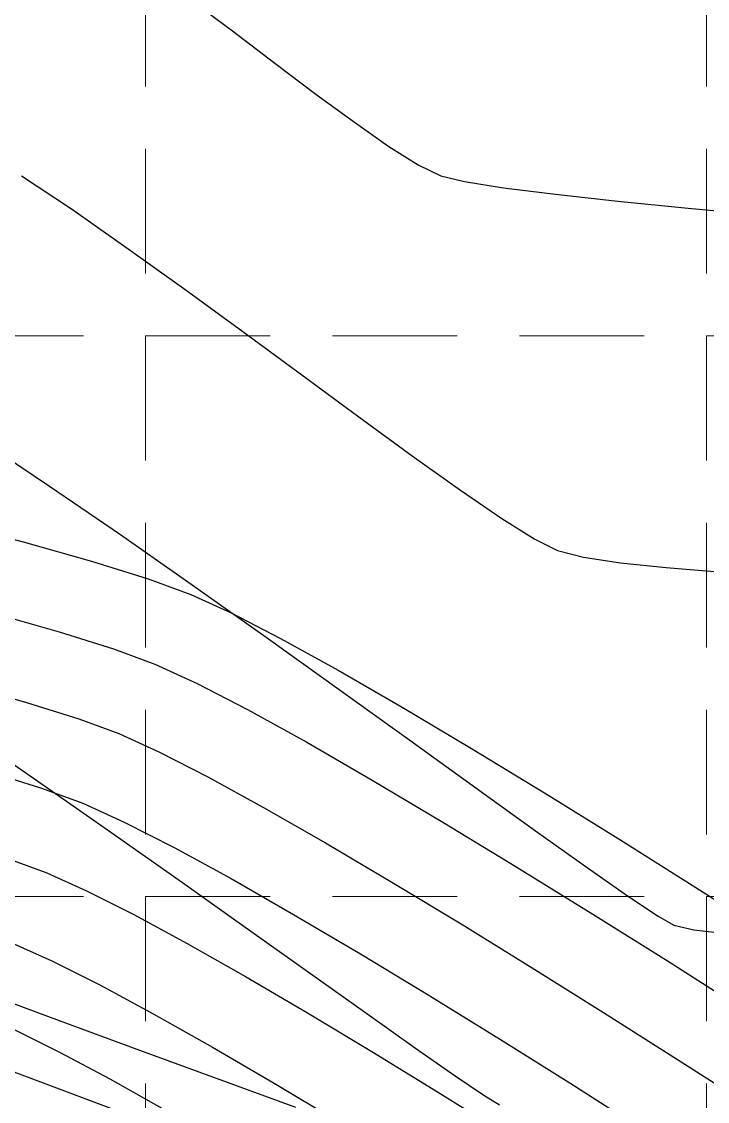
# Model space of a CAD drawing. Header units: inches. Extents: x 2547543 to 2548696, y 7125653 to 7126375.
# Drawn here: x 2547881.6 to 2547903.62, y 7125899.8 to 7125934.46 of the extents above; entities that cross this region are included whole.
import ezdxf

# ---------------------------------------------------------------- set-up
doc = ezdxf.new("R2010")
doc.units = ezdxf.units.IN
doc.header["$MEASUREMENT"] = 0
doc.linetypes.add('HIDDEN', pattern=[0.375, 0.25, -0.125])
for name, color, linetype in [('CONT-MJR', 6, 'Continuous'), ('CONT-MNR', 14, 'Continuous'), ('GRID', 254, 'HIDDEN'), ('V-TOPO-MAJR-E', 6, 'Continuous'), ('V-TOPO-MINR-E', 14, 'Continuous')]:
    doc.layers.add(name, color=color, linetype=linetype)

msp = doc.modelspace()

# ---------------------------------------------------------------- linework, layer by layer
at = {"layer": 'CONT-MJR', "color": 35, "extrusion": (-0.2992167234427345, -0.9541851772125757, 0), "elevation": -7561806.541287106}
msp.add_lwpolyline([(298958.25015919, 580.0000000000009), (298960.0663315249, 580.0000000000009)], dxfattribs=at)
at = {"layer": 'CONT-MJR', "color": 35, "extrusion": (-0.3449323264758965, -0.938627556676196, 0), "elevation": -7567422.312739943}
msp.add_lwpolyline([(-66444.18529118411, 580), (-66442.7707422832, 580)], dxfattribs=at)
at = {"layer": 'CONT-MJR', "color": 35, "elevation": 580}
for points in [[(2547883.568198372, 7125909.37523366), (2547884.894445671, 7125908.772006771)], [(2547896.971568524, 7125901.792031743), (2547899.232091151, 7125900.373988407)], [(2547899.232091151, 7125900.373988407), (2547901.437965529, 7125898.970423343)]]:
    msp.add_lwpolyline(points, dxfattribs=at)
at = {"layer": 'CONT-MJR', "color": 35, "extrusion": (-0.4549354383300871, -0.8905244224340014, 0), "elevation": -7504918.924777968}
msp.add_lwpolyline([(-972874.7066385658, 580.0000000000009), (-972872.9090434876, 580.0000000000009)], dxfattribs=at)
at = {"layer": 'CONT-MJR', "color": 35, "extrusion": (-0.4797256467793333, -0.8774185454058686, 0), "elevation": -7474690.288738421}
msp.add_lwpolyline([(-1182917.93970703, 580.0000000000005), (-1182915.855948591, 580.0000000000005)], dxfattribs=at)
at = {"layer": 'CONT-MJR', "color": 35, "extrusion": (0.4964173535010183, 0.8680839885305138, 0), "elevation": 7450701.709639104}
msp.add_lwpolyline([(1325642.813429011, 580.0000000000009), (1325640.49933813, 580.0000000000009)], dxfattribs=at)
at = {"layer": 'CONT-MJR', "color": 35, "extrusion": (-0.5085078660851374, -0.8610573442747816, 0), "elevation": -7431435.804668533}
msp.add_lwpolyline([(-1429699.472125167, 580), (-1429696.984145523, 580)], dxfattribs=at)
at = {"layer": 'CONT-MJR', "color": 35, "extrusion": (0.5177661677901727, 0.8555221770894538, 0), "elevation": 7415581.888931937}
msp.add_lwpolyline([(1509773.769122024, 580), (1509771.164008948, 580)], dxfattribs=at)
at = {"layer": 'CONT-MJR', "color": 35, "extrusion": (0.5251914758727957, 0.8509840854390607, 0), "elevation": 7402162.790290598}
msp.add_lwpolyline([(1574245.770254957, 580.0000000000005), (1574243.104938558, 580.0000000000005)], dxfattribs=at)
at = {"layer": 'CONT-MNR', "color": 35}
for points, elevation in [([(2547879.139134898, 7125918.432065345), (2547881.653666424, 7125917.767096231)], 583), ([(2547885.664659051, 7125916.577120269), (2547887.0342119, 7125916.075012168)], 583), ([(2547882.80433196, 7125914.878327717), (2547884.550803829, 7125914.329823989)], 582), ([(2547884.550803829, 7125914.329823989), (2547885.878874058, 7125913.841752666)], 582), ([(2547879.747745334, 7125913.185508174), (2547881.760345382, 7125912.611286577)], 581), ([(2547888.853364474, 7125912.383934489), (2547890.752134646, 7125911.335161243)], 582), ([(2547893.819217233, 7125912.453556728), (2547896.04088499, 7125911.131169531)], 583), ([(2547890.752134646, 7125911.335161243), (2547892.85945076, 7125910.119356832)], 582), ([(2547896.04088499, 7125911.131169531), (2547898.38267518, 7125909.705766041)], 583), ([(2547887.574384863, 7125910.221967298), (2547889.370092146, 7125909.23863434)], 581), ([(2547892.85945076, 7125910.119356832), (2547895.125959793, 7125908.771179965)], 582), ([(2547893.480709221, 7125906.846656051), (2547895.707073648, 7125905.499941786)], 581), ([(2547883.687244122, 7125906.566163694), (2547885.202067206, 7125905.800571955)], 579), ([(2547899.939144513, 7125905.816343691), (2547902.38711415, 7125904.279001703)], 582), ([(2547886.916354245, 7125904.873505885), (2547888.789129702, 7125903.813272422)], 579), ([(2547882.568363973, 7125904.318003014), (2547884.11155574, 7125903.541267972)], 578), ([(2547902.38711415, 7125904.279001703), (2547904.796864606, 7125902.747922087)], 582), ([(2547884.11155574, 7125903.541267972), (2547885.844687957, 7125902.607519083)], 578), ([(2547890.779418043, 7125902.64817851), (2547892.846243728, 7125901.40653109)], 579), ([(2547882.8126227, 7125901.388051895), (2547884.430966604, 7125900.524973192)], 577)]:
    msp.add_lwpolyline(points, dxfattribs=dict(at, elevation=elevation))
at = {"layer": 'CONT-MNR', "color": 35, "extrusion": (-0.2725373200864927, -0.962145212096424, 0), "elevation": -7550560.49919227}
msp.add_lwpolyline([(509353.6026623389, 583.0000000000009), (509355.8854010196, 583.0000000000009)], dxfattribs=at)
at = {"layer": 'CONT-MNR', "color": 35, "extrusion": (-0.2986396777088104, -0.9543659376245455, 0), "elevation": -7561631.809290354}
msp.add_lwpolyline([(303531.9599045864, 583), (303533.8613414071, 583)], dxfattribs=at)
at = {"layer": 'CONT-MNR', "color": 35, "extrusion": (0.4164615001864312, 0.9091533527752441, 0), "elevation": 7539647.347765772}
msp.add_lwpolyline([(651249.6591558512, 583.0000000000009), (651248.2392003103, 583.0000000000009)], dxfattribs=at)
at = {"layer": 'CONT-MNR', "color": 35, "extrusion": (-0.2733715221536642, -0.9619085252119292, 0), "elevation": -7550996.871887334}
msp.add_lwpolyline([(502805.8053771788, 582.0000000000005), (502807.9937018992, 582.0000000000005)], dxfattribs=at)
at = {"layer": 'CONT-MNR', "color": 35, "extrusion": (0.4589564556256716, 0.8884587620365512, 0), "elevation": 7500451.844035232}
msp.add_lwpolyline([(1006791.206279308, 583.0000000000009), (1006789.415348636, 583.0000000000009)], dxfattribs=at)
at = {"layer": 'CONT-MNR', "color": 35, "extrusion": (-0.4837986848506873, -0.8751793145046022, 0), "elevation": -7469118.899509847}
msp.add_lwpolyline([(-1217647.591273576, 583), (-1217645.481583988, 583)], dxfattribs=at)
at = {"layer": 'CONT-MNR', "color": 35, "extrusion": (-0.416368855686982, -0.9091957853036459, 0), "elevation": -7539711.159166247}
msp.add_lwpolyline([(-650481.4895076137, 582), (-650480.0226956983, 582)], dxfattribs=at)
at = {"layer": 'CONT-MNR', "color": 35, "extrusion": (-0.5000442552464327, -0.8659998514982785, 0), "elevation": -7445098.79384733}
msp.add_lwpolyline([(-1356798.291453127, 583), (-1356795.916714549, 583)], dxfattribs=at)
at = {"layer": 'CONT-MNR', "color": 35, "extrusion": (-0.4587207918258479, -0.8885804607049759, 0), "elevation": -7500716.101359405}
msp.add_lwpolyline([(-1004801.766713216, 582), (-1004799.920092367, 582)], dxfattribs=at)
at = {"layer": 'CONT-MNR', "color": 35, "extrusion": (-0.3007711824079029, -0.9536963331338503, 0), "elevation": -7562286.137310881}
msp.add_lwpolyline([(286636.3302679597, 581.0000000000005), (286638.0890749521, 581.0000000000005)], dxfattribs=at)
at = {"layer": 'CONT-MNR', "color": 35, "extrusion": (-0.3457507681107641, -0.9383263858332114, 0), "elevation": -7567363.985584643}
msp.add_lwpolyline([(-73043.31830720231, 581), (-73041.94797053328, 581)], dxfattribs=at)
at = {"layer": 'CONT-MNR', "color": 35, "extrusion": (-0.4144721929933688, -0.9100619765902033, 0), "elevation": -7541048.572290722}
msp.add_lwpolyline([(-634759.203823714, 581), (-634757.7893715743, 581)], dxfattribs=at)
at = {"layer": 'CONT-MNR', "color": 35, "extrusion": (-0.4556059758714204, -0.8901815515670107, 0), "elevation": -7504186.622456356}
msp.add_lwpolyline([(-978526.5229736553, 581.0000000000005), (-978524.7664673161, 581.0000000000005)], dxfattribs=at)
at = {"layer": 'CONT-MNR', "color": 35, "extrusion": (-0.5264443653772253, -0.8502095801404325, 0), "elevation": -7399843.446171076}
msp.add_lwpolyline([(-1585147.398612661, 583.0000000000005), (-1585144.555912921, 583.0000000000005)], dxfattribs=at)
at = {"layer": 'CONT-MNR', "color": 35, "extrusion": (0.496791391084747, 0.8678699866593396, 0), "elevation": 7450132.260367369}
msp.add_lwpolyline([(1328853.64977346, 581.0000000000009), (1328851.364255609, 581.0000000000009)], dxfattribs=at)
at = {"layer": 'CONT-MNR', "color": 35, "extrusion": (-0.5197941058143579, -0.8542915705780153, 0), "elevation": -7411984.664634019}
msp.add_lwpolyline([(-1527360.049005919, 582), (-1527357.267345643, 582)], dxfattribs=at)
at = {"layer": 'CONT-MNR', "color": 35, "extrusion": (0.508621000009043, 0.8609905216376085, 0), "elevation": 7431250.383118245}
msp.add_lwpolyline([(1430676.199793471, 581), (1430673.729284592, 581)], dxfattribs=at)
at = {"layer": 'CONT-MNR', "color": 35, "extrusion": (-0.5315888014690823, -0.8470025656116189, 0), "elevation": -7390098.067844799}
msp.add_lwpolyline([(-1629974.490173992, 583.0000000000009), (-1629971.601199452, 583.0000000000009)], dxfattribs=at)
at = {"layer": 'CONT-MNR', "color": 35, "extrusion": (-0.3458434246749139, -0.9382922389155348, 0), "elevation": -7567351.745879801}
msp.add_lwpolyline([(-73791.20115574123, 579.0000000000005), (-73789.83623934817, 579.0000000000005)], dxfattribs=at)
at = {"layer": 'CONT-MNR', "color": 35, "extrusion": (-0.5264626323068025, -0.8501982691023268, 0), "elevation": -7399806.899657976}
msp.add_lwpolyline([(-1585305.881733142, 582.0000000000005), (-1585303.015536065, 582.0000000000005)], dxfattribs=at)
at = {"layer": 'CONT-MNR', "color": 35, "extrusion": (-0.4117544400728707, -0.911294837624068, 0), "elevation": -7542904.288148433}
msp.add_lwpolyline([(-612251.8155418849, 579.0000000000005), (-612250.417110181, 579.0000000000005)], dxfattribs=at)
at = {"layer": 'CONT-MNR', "color": 35, "extrusion": (0.5357434304809997, 0.8443808244485722, 0), "elevation": 7382001.377742477}
msp.add_lwpolyline([(1666257.042622277, 583.0000000000009), (1666254.162375588, 583.0000000000009)], dxfattribs=at)
at = {"layer": 'CONT-MNR', "color": 35, "extrusion": (-0.4756855598355668, -0.8796153978665469, 0), "elevation": -7480048.66467173}
msp.add_lwpolyline([(-1148531.434345952, 579.0000000000009), (-1148529.485440732, 579.0000000000009)], dxfattribs=at)
at = {"layer": 'CONT-MNR', "color": 35, "extrusion": (0.5246357839373714, 0.8513267846205825, 0), "elevation": 7403191.478446812}
msp.add_lwpolyline([(1569413.158373991, 581), (1569410.478590523, 581)], dxfattribs=at)
at = {"layer": 'CONT-MNR', "color": 35, "extrusion": (-0.4108464522892978, -0.9117045533731296, 0), "elevation": -7543507.927686675}
msp.add_lwpolyline([(-604737.8071588189, 578), (-604736.3693670686, 578)], dxfattribs=at)
at = {"layer": 'CONT-MNR', "color": 35, "extrusion": (-0.5304176800428795, -0.8477364476639716, 0), "elevation": -7392338.763085369}
msp.add_lwpolyline([(-1619759.528029618, 581), (-1619756.824234371, 581)], dxfattribs=at)
at = {"layer": 'CONT-MNR', "color": 35, "extrusion": (-0.5051944053919247, -0.8630055693682976, 0), "elevation": -7436873.83946602}
msp.add_lwpolyline([(-1401124.524676228, 579), (-1401122.21844738, 579)], dxfattribs=at)
at = {"layer": 'CONT-MNR', "color": 35, "extrusion": (-0.4916255475304929, -0.8708067070339681, 0), "elevation": -7457889.557738369}
msp.add_lwpolyline([(-1284559.688759356, 578), (-1284557.529080732, 578)], dxfattribs=at)
at = {"layer": 'CONT-MNR', "color": 35, "extrusion": (-0.5353135598831895, -0.8446534156712958, 0), "elevation": -7382843.590826901}
msp.add_lwpolyline([(-1662499.645490027, 581), (-1662496.971532416, 581)], dxfattribs=at)
at = {"layer": 'CONT-MNR', "color": 35, "extrusion": (-0.4460089088226046, -0.8950285209147638, 0), "elevation": -7514263.412598273}
msp.add_lwpolyline([(-897789.3429368711, 577.0000000000009), (-897787.7172166668, 577.0000000000009)], dxfattribs=at)
at = {"layer": 'CONT-MNR', "color": 35, "extrusion": (-0.5046410593360768, -0.8633292542432245, 0), "elevation": -7437768.028107019}
msp.add_lwpolyline([(-1396356.494957502, 578), (-1396354.194811874, 578)], dxfattribs=at)
at = {"layer": 'CONT-MNR', "color": 35, "extrusion": (0.5229551255055733, 0.8523602153476254, 0), "elevation": 7406268.480598934}
msp.add_lwpolyline([(1554804.16928583, 579.0000000000009), (1554801.702737701, 579.0000000000009)], dxfattribs=at)
at = {"layer": 'CONT-MNR', "color": 35, "extrusion": (-0.5396071279600932, -0.8419169480742501, 0), "elevation": -7374283.386020424}
msp.add_lwpolyline([(-1700064.766304935, 581), (-1700062.176077472, 581)], dxfattribs=at)
at = {"layer": 'CONT-MNR', "color": 35, "extrusion": (0.4882155395836156, 0.8727230871869263, 0), "elevation": 7462854.677402601}
msp.add_lwpolyline([(1255377.803430278, 577.0000000000009), (1255375.803705741, 577.0000000000009)], dxfattribs=at)
at = {"layer": 'CONT-MNR', "color": 35, "extrusion": (-0.5149993751316734, -0.8571905526859159, 0), "elevation": -7420416.098556558}
msp.add_lwpolyline([(-1485807.255865439, 578), (-1485804.8660895, 578)], dxfattribs=at)
at = {"layer": 'CONT-MNR', "color": 35, "extrusion": (0.5297735169741085, 0.8481391517391966, 0), "elevation": 7393562.148119763}
msp.add_lwpolyline([(1614143.705944379, 579), (1614141.233503666, 579)], dxfattribs=at)
at = {"layer": 'GRID', "color": 252, "linetype": 'HIDDEN', "lineweight": 0, "ltscale": 16}
for p, q in [((2547885.583313597, 7126356.376313465), (2547885.583313597, 7125726.296813901)), ((2547903.583313597, 7126356.376313465), (2547903.583313597, 7125726.296813901)), ((2547561.583313602, 7125924.376313471), (2548677.583313586, 7125924.376313471)), ((2547561.583313602, 7125906.376313471), (2548677.583313586, 7125906.376313471))]:
    msp.add_line(p, q, dxfattribs=at)
at = {"layer": 'V-TOPO-MAJR-E', "color": 35, "extrusion": (0.5686155654969447, 0.8226033908722902, 0), "elevation": 7310563.229098541}
msp.add_lwpolyline([(1956009.235931855, 580), (1956006.613670739, 580)], dxfattribs=at)
at = {"layer": 'V-TOPO-MAJR-E', "color": 35, "extrusion": (-0.5730131164966408, -0.8195461965763781, 0), "elevation": -7299982.380644554}
msp.add_lwpolyline([(-1995132.537364485, 580), (-1995129.851397993, 580)], dxfattribs=at)
at = {"layer": 'V-TOPO-MAJR-E', "color": 35, "extrusion": (-0.5760740845886273, -0.8173974853554268, 0), "elevation": -7292469.854752161}
msp.add_lwpolyline([(-2022416.697713728, 580), (-2022414.020247641, 580)], dxfattribs=at)
at = {"layer": 'V-TOPO-MAJR-E', "color": 35, "extrusion": (-0.5780505948577925, -0.8160009251125591, 0), "elevation": -7287554.020932354}
msp.add_lwpolyline([(-2040056.72562208, 580), (-2040054.128906689, 580)], dxfattribs=at)
at = {"layer": 'V-TOPO-MAJR-E', "color": 35, "extrusion": (-0.5790165469919608, -0.8153157905434596, 0), "elevation": -7285132.955559261}
msp.add_lwpolyline([(-2048683.059114058, 580), (-2048680.615425387, 580)], dxfattribs=at)
at = {"layer": 'V-TOPO-MAJR-E', "color": 35, "extrusion": (-0.5788603296303828, -0.8154267096313468, 0), "elevation": -7285525.329531678}
msp.add_lwpolyline([(-2047284.815785954, 580.0000000000009), (-2047282.597411907, 580.0000000000009)], dxfattribs=at)
at = {"layer": 'V-TOPO-MAJR-E', "color": 35, "extrusion": (0.5771685024814347, 0.8166250790560734, 0), "elevation": 7289754.19935146}
msp.add_lwpolyline([(2032173.485200276, 580), (2032171.564425777, 580)], dxfattribs=at)
at = {"layer": 'V-TOPO-MAJR-E', "color": 35, "extrusion": (-0.5728094026706717, -0.8196885922178425, 0), "elevation": -7300477.967097158}
msp.add_lwpolyline([(-1993303.540896865, 580.0000000000009), (-1993301.989976793, 580.0000000000009)], dxfattribs=at)
at = {"layer": 'V-TOPO-MAJR-E', "color": 35, "extrusion": (-0.5622044758653799, -0.8269982631885834, 0), "elevation": -7325545.710556449}
msp.add_lwpolyline([(-1899108.057448135, 580), (-1899106.948524353, 580)], dxfattribs=at)
at = {"layer": 'V-TOPO-MAJR-E', "color": 35, "extrusion": (0.5270472359543614, 0.849835990690479, 0), "elevation": 7398708.066742556}
msp.add_lwpolyline([(1590391.807858722, 580.0000000000009), (1590391.212482333, 580.0000000000009)], dxfattribs=at)
at = {"layer": 'V-TOPO-MINR-E', "color": 35}
for points, elevation in [([(2547887.01247468, 7125935.186468254), (2547888.372188332, 7125934.163246005)], 583), ([(2547889.732392566, 7125933.130749315), (2547891.05085124, 7125932.13715088)], 583), ([(2547895.821787806, 7125929.328751711), (2547897.072446749, 7125929.129847462)], 583), ([(2547898.736969734, 7125928.920489551), (2547900.737842257, 7125928.702686688)], 583), ([(2547900.737842257, 7125928.702686688), (2547902.997549813, 7125928.47844759)], 583), ([(2547883.199292774, 7125928.449971911), (2547884.951408976, 7125927.228247447)], 582), ([(2547902.997549813, 7125928.47844759), (2547905.438577896, 7125928.249780972)], 583), ([(2547890.593969415, 7125923.125417123), (2547892.42511313, 7125921.780022847)], 582), ([(2547894.142178439, 7125920.529787226), (2547895.69163123, 7125919.425140703)], 582), ([(2547882.501548642, 7125919.554064003), (2547884.742686854, 7125918.01854306)], 581), ([(2547897.01993739, 7125918.516513721), (2547898.073562805, 7125917.854336725)], 582), ([(2547884.742686854, 7125918.01854306), (2547887.079415727, 7125916.385897746)], 581), ([(2547894.064593821, 7125911.398633366), (2547896.185132851, 7125909.870908355)], 581), ([(2547896.185132851, 7125909.870908355), (2547898.101986299, 7125908.492767869)], 581), ([(2547901.085215458, 7125906.382607579), (2547902.031880672, 7125905.749271334)], 581), ([(2547902.031880672, 7125905.749271334), (2547902.535439311, 7125905.462886728)], 581), ([(2547880.462312345, 7125903.26398344), (2547882.810324982, 7125902.39770539)], 579), ([(2547882.810324982, 7125902.39770539), (2547885.297512698, 7125901.483296561)], 579), ([(2547882.551257309, 7125900.301075015), (2547885.220344503, 7125899.29586379)], 578)]:
    msp.add_lwpolyline(points, dxfattribs=dict(at, elevation=elevation))
at = {"layer": 'V-TOPO-MINR-E', "color": 35, "extrusion": (-0.6046160125096075, -0.7965170917293501, 0), "elevation": -7216422.463475634}
msp.add_lwpolyline([(-2279017.262921307, 583.0000000000005), (-2279015.555231355, 583.0000000000005)], dxfattribs=at)
at = {"layer": 'V-TOPO-MINR-E', "color": 35, "extrusion": (-0.5918918844058143, -0.806017367787155, 0), "elevation": -7251701.099565301}
msp.add_lwpolyline([(-2164136.96259062, 583.0000000000005), (-2164135.431014485, 583.0000000000005)], dxfattribs=at)
at = {"layer": 'V-TOPO-MINR-E', "color": 35, "extrusion": (0.5712246750859138, 0.8207937442335879, 0), "elevation": 7304338.718774949}
msp.add_lwpolyline([(1979213.703119003, 583.0000000000009), (1979212.352890494, 583.0000000000009)], dxfattribs=at)
at = {"layer": 'V-TOPO-MINR-E', "color": 35, "extrusion": (-0.5303163159791027, -0.8477998614097272, 0), "elevation": -7392552.293838147}
msp.add_lwpolyline([(-1618893.523150137, 583), (-1618892.41462776, 583)], dxfattribs=at)
at = {"layer": 'V-TOPO-MINR-E', "color": 35, "extrusion": (0.4390333488086393, 0.8984707667107884, 0), "elevation": 7521050.256748644}
msp.add_lwpolyline([(839312.2796267141, 583.0000000000009), (839311.4681200939, 583.0000000000009)], dxfattribs=at)
at = {"layer": 'V-TOPO-MINR-E', "color": 35, "extrusion": (-0.5543570735620674, -0.8322789406152848, 0), "elevation": -7343197.255380844}
msp.add_lwpolyline([(-1829761.232679237, 582.0000000000009), (-1829759.312020234, 582.0000000000009)], dxfattribs=at)
at = {"layer": 'V-TOPO-MINR-E', "color": 35, "extrusion": (-0.2384667713526307, -0.971150657190043, 0), "elevation": -7527939.441071626}
msp.add_lwpolyline([(775092.5600307095, 583.0000000000009), (775093.3418665531, 583.0000000000009)], dxfattribs=at)
at = {"layer": 'V-TOPO-MINR-E', "color": 35, "extrusion": (-0.1247932968758241, -0.992182761921846, 0), "elevation": -7388184.521082284}
msp.add_lwpolyline([(1638711.365015663, 583), (1638713.042653141, 583)], dxfattribs=at)
at = {"layer": 'V-TOPO-MINR-E', "color": 35, "extrusion": (-0.5827786421490876, -0.8126309459126362, 0), "elevation": -7275601.91632955}
msp.add_lwpolyline([(-2082348.03599121, 582), (-2082345.756759466, 582)], dxfattribs=at)
at = {"layer": 'V-TOPO-MINR-E', "color": 35, "extrusion": (0.5891590514279716, 0.8080170865275641, 0), "elevation": 7258980.456841823}
msp.add_lwpolyline([(2139567.671933025, 582.0000000000009), (2139565.322108724, 582.0000000000009)], dxfattribs=at)
at = {"layer": 'V-TOPO-MINR-E', "color": 35, "extrusion": (-0.5921624385392412, -0.8058186187866717, 0), "elevation": -7250966.637759754}
msp.add_lwpolyline([(-2166568.683073926, 582), (-2166566.335538187, 582)], dxfattribs=at)
at = {"layer": 'V-TOPO-MINR-E', "color": 35, "extrusion": (0.5886214525762017, 0.8084087985463064, 0), "elevation": 7260402.005001223}
msp.add_lwpolyline([(2134731.774890501, 582.0000000000009), (2134729.650884291, 582.0000000000009)], dxfattribs=at)
at = {"layer": 'V-TOPO-MINR-E', "color": 35, "extrusion": (0.5543114946587633, 0.8323092976106706, 0), "elevation": 7343289.656521491}
msp.add_lwpolyline([(1829355.329482991, 581), (1829352.823572857, 581)], dxfattribs=at)
at = {"layer": 'V-TOPO-MINR-E', "color": 35, "extrusion": (0.5645933084117549, 0.8253692483347495, 0), "elevation": 7320039.617648503}
msp.add_lwpolyline([(1920291.671878766, 582.0000000000005), (1920290.062530995, 582.0000000000005)], dxfattribs=at)
at = {"layer": 'V-TOPO-MINR-E', "color": 35, "extrusion": (-0.449764155317564, -0.893147358833624, 0), "elevation": -7510447.935757436}
msp.add_lwpolyline([(-929333.9896382084, 582), (-929333.1774423826, 582)], dxfattribs=at)
at = {"layer": 'V-TOPO-MINR-E', "color": 35, "extrusion": (-0.2482644928851719, -0.9686922842536057, 0), "elevation": -7535374.09311089}
msp.add_lwpolyline([(699017.6158663929, 582.0000000000005), (699018.4785932598, 582.0000000000005)], dxfattribs=at)
at = {"layer": 'V-TOPO-MINR-E', "color": 35, "extrusion": (-0.1501181652859697, -0.9886680618140622, 0), "elevation": -7427652.839271423}
msp.add_lwpolyline([(1449297.366245002, 582), (1449298.570067993, 582)], dxfattribs=at)
at = {"layer": 'V-TOPO-MINR-E', "color": 35, "extrusion": (-0.1045369691239405, -0.9945210013299771, 0), "elevation": -7353224.033718985}
msp.add_lwpolyline([(1789019.104390868, 582), (1789020.583792971, 582)], dxfattribs=at)
at = {"layer": 'V-TOPO-MINR-E', "color": 35, "extrusion": (-0.08072965097933832, -0.9967360349925924, 0), "elevation": -7308349.459050719}
msp.add_lwpolyline([(1964313.244798434, 582.0000000000009), (1964314.929358987, 582.0000000000009)], dxfattribs=at)
at = {"layer": 'V-TOPO-MINR-E', "color": 35, "extrusion": (-0.5780018509386026, -0.8160354528521108, 0), "elevation": -7287683.852837184}
msp.add_lwpolyline([(-2039626.674015559, 581), (-2039623.766710155, 581)], dxfattribs=at)
at = {"layer": 'V-TOPO-MINR-E', "color": 35, "extrusion": (0.5815775859492118, 0.8134909412657817, 0), "elevation": 7278662.457822174}
msp.add_lwpolyline([(2071587.283636112, 581.0000000000005), (2071584.396886759, 581.0000000000005)], dxfattribs=at)
at = {"layer": 'V-TOPO-MINR-E', "color": 35, "extrusion": (-0.5837429748506796, -0.8119385071004324, 0), "elevation": -7273117.123606716}
msp.add_lwpolyline([(-2090970.204147668, 581), (-2090967.415304248, 581)], dxfattribs=at)
at = {"layer": 'V-TOPO-MINR-E', "color": 35, "extrusion": (0.5806761130164595, 0.8141346643965579, 0), "elevation": 7280952.685503569}
msp.add_lwpolyline([(2063512.679114181, 581), (2063510.648353558, 581)], dxfattribs=at)
at = {"layer": 'V-TOPO-MINR-E', "color": 35, "extrusion": (0.5734642154582578, 0.8192306107494063, 0), "elevation": 7298890.73486503}
msp.add_lwpolyline([(1999135.37433353, 581.0000000000009), (1999133.750960913, 581.0000000000009)], dxfattribs=at)
at = {"layer": 'V-TOPO-MINR-E', "color": 35, "extrusion": (-0.2307181802643807, -0.9730206170968284, 0), "elevation": -7521500.367339265}
msp.add_lwpolyline([(835085.756202497, 581), (835086.4197238404, 581)], dxfattribs=at)
at = {"layer": 'V-TOPO-MINR-E', "color": 35, "extrusion": (-0.1055129563657929, -0.9944179282570031, 0), "elevation": -7354964.792294559}
msp.add_lwpolyline([(1781805.266688646, 581.0000000000005), (1781806.114425738, 581.0000000000005)], dxfattribs=at)
at = {"layer": 'V-TOPO-MINR-E', "color": 35, "extrusion": (-0.3503910229094852, -0.9366035079287526, 0), "elevation": -7566898.392525693}
msp.add_lwpolyline([(-110498.606827003, 578.0000000000009), (-110495.7603466283, 578.0000000000009)], dxfattribs=at)
at = {"layer": 'V-TOPO-MINR-E', "color": 35, "extrusion": (-0.3443604015486953, -0.9388375332533427, 0), "elevation": -7567454.574935972}
msp.add_lwpolyline([(-61827.94845516607, 579), (-61825.23098998424, 579)], dxfattribs=at)
at = {"layer": 'V-TOPO-MINR-E', "color": 35, "extrusion": (0.3439281808377763, 0.938995956554456, 0), "elevation": 7567482.233726778}
msp.add_lwpolyline([(58341.62438553292, 579.0000000000005), (58338.91912956722, 579.0000000000005)], dxfattribs=at)

doc.saveas('drawing.dxf')
